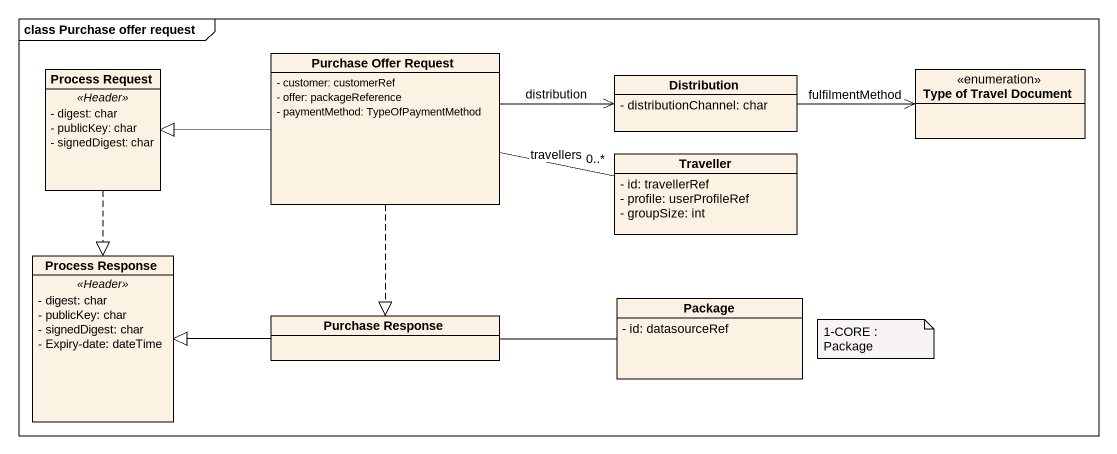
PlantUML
@startuml
mainframe class Purchase offer request
hide circle
hide empty members
skinparam classAttributeIconSize 0
class "Process Request" as Process_Request {
  .. <<Header>> ..
  - digest: char
  - publicKey: char
  - signedDigest: char
}
class "Purchase Offer Request" as Purchase_Offer_Request {
  - customer: customerRef
  - offer: packageReference
  - paymentMethod: TypeOfPaymentMethod
}
class Distribution {
  - distributionChannel: char
}
enum "Type of Travel Document" as Type_of_Travel_Document
class Traveller {
  - id: travellerRef
  - profile: userProfileRef
  - groupSize: int
}
class "Process Response" as Process_Response {
  .. <<Header>> ..
  - digest: char
  - publicKey: char
  - signedDigest: char
  - Expiry-date: dateTime
}
class "Package" as Package_ {
  - id: datasourceRef
}
class "Purchase Response" as Purchase_Response
Process_Request ..|> Process_Response
Purchase_Offer_Request -left-|> Process_Request
Purchase_Offer_Request -right-> Distribution : distribution
Purchase_Offer_Request -right- "0..*" Traveller : travellers
Purchase_Offer_Request ..|> Purchase_Response
Distribution -right-> Type_of_Travel_Document : fulfilmentMethod
Purchase_Response -left-|> Process_Response
Purchase_Response -right- Package_
note as N1
  1-CORE : Package
end note
@enduml
